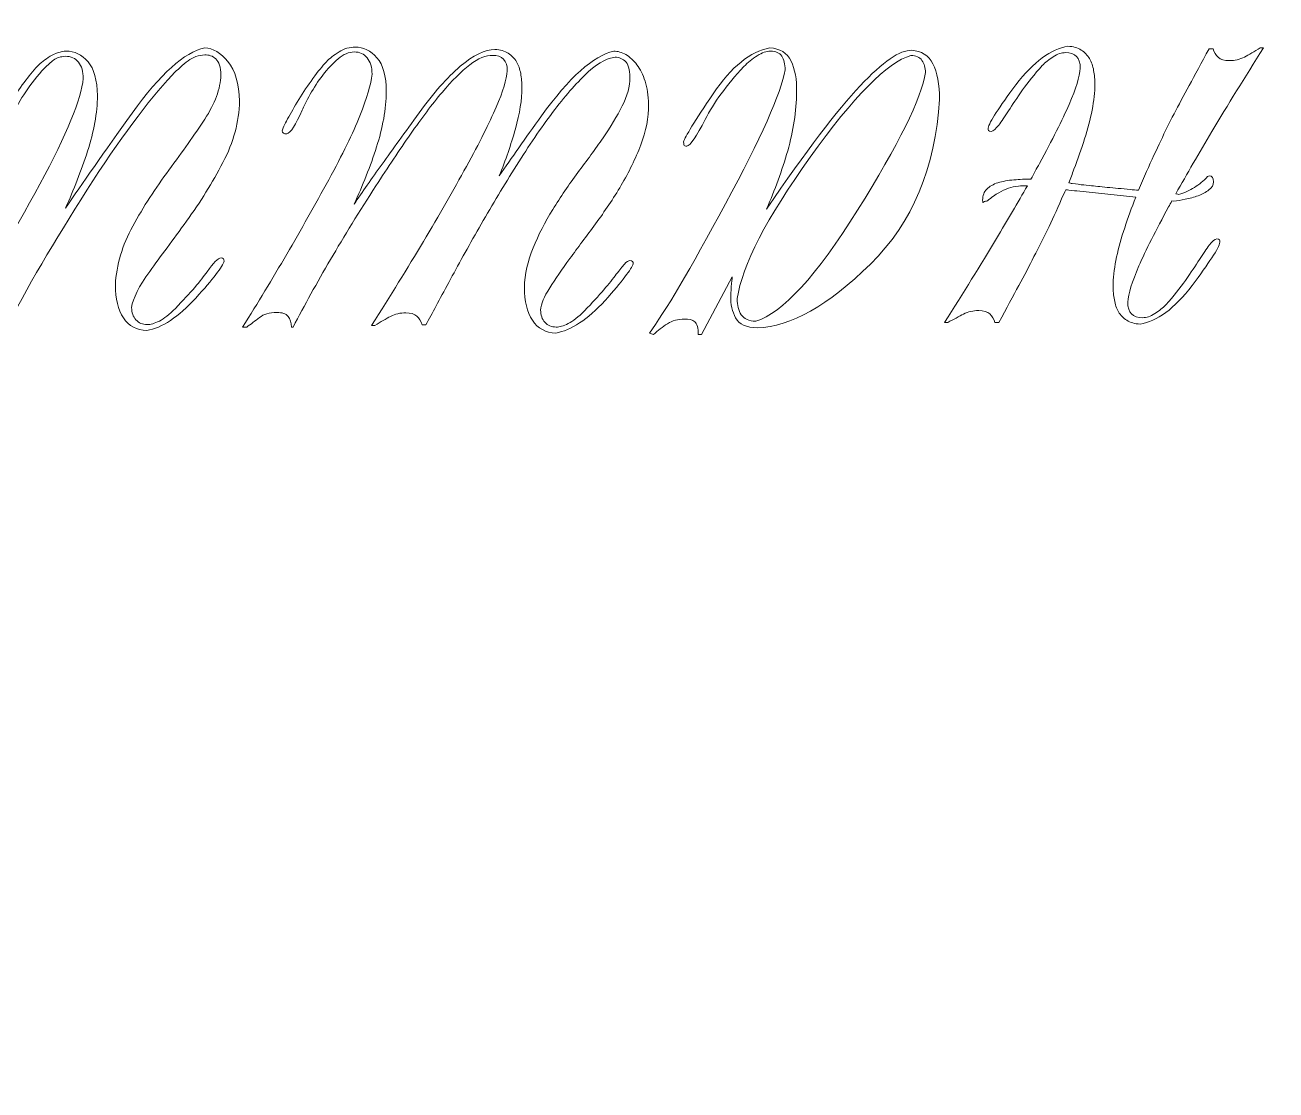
# Model space of a CAD drawing. Header units: centimetres. Extents: x -34.6 to 30.5, y -3.3 to 7.
# Drawn here: x 19.838 to 20.938, y 2.088 to 3.025 of the extents above; entities that cross this region are included whole.
import ezdxf

# ---------------------------------------------------------------- set-up
doc = ezdxf.new("R2010")
doc.units = ezdxf.units.CM
doc.header["$MEASUREMENT"] = 0
doc.layers.add('layer 1', color=7, linetype='Continuous')

msp = doc.modelspace()

# ---------------------------------------------------------------- linework, layer by layer
at = {"layer": 'layer 1', "color": 250, "lineweight": 9}
msp.add_open_spline([(24.0065, 0.65608), (23.96511, 0.41389), (23.08635, 0.22041), (22.00818, 0.22041), (22.00818, 0.22041), (20.93001, 0.22041), (20.05125, 0.41389), (20.00986, 0.65608), (20.00986, 0.65608), (20.00986, 0.65608), (18.40318, 0.65608), (18.40318, 0.65608), (18.40318, 0.65608), (17.54991, 0.65608), (16.85818, 1.39481), (16.85818, 2.30608), (16.85818, 2.30608), (16.85818, 3.21735), (17.54991, 3.95608), (18.40318, 3.95608), (18.40318, 3.95608), (18.40318, 3.95608), (25.61318, 3.95608), (25.61318, 3.95608), (25.61318, 3.95608), (26.46645, 3.95608), (27.15818, 3.21735), (27.15818, 2.30608), (27.15818, 2.30608), (27.15818, 1.39481), (26.46645, 0.65608), (25.61318, 0.65608), (25.61318, 0.65608), (25.61318, 0.65608), (24.0065, 0.65608), (24.0065, 0.65608)], degree=3, knots=[0, 0, 0, 0, 0.1, 0.1, 0.1, 0.1, 0.2, 0.2, 0.2, 0.2, 0.3, 0.3, 0.3, 0.3, 0.4, 0.4, 0.4, 0.4, 0.5, 0.5, 0.5, 0.5, 0.6, 0.6, 0.6, 0.6, 0.7, 0.7, 0.7, 0.7, 0.8, 0.8, 0.8, 0.8, 1, 1, 1, 1], dxfattribs=at)
at = {"layer": 'layer 1', "color": 242, "lineweight": 9}
for points, knots in [([(20.01335, 2.81697), (20.01192, 2.81209), (20.00359, 2.80126), (19.98835, 2.78448), (19.98835, 2.78448), (19.97312, 2.76781), (19.95871, 2.75829), (19.94526, 2.75591), (19.94526, 2.75591), (19.93633, 2.75615), (19.92955, 2.75984), (19.92479, 2.7671), (19.92479, 2.7671), (19.92003, 2.77424), (19.91765, 2.78388), (19.91765, 2.79602), (19.91765, 2.79602), (19.9186, 2.81364), (19.92372, 2.8309), (19.933, 2.8478), (19.933, 2.8478), (19.94229, 2.8647), (19.95288, 2.88113), (19.96479, 2.89708), (19.96479, 2.89708), (19.97669, 2.91315), (19.98716, 2.92803), (19.99621, 2.94172), (19.99621, 2.94172), (20.00526, 2.95553), (20.01002, 2.96838), (20.01049, 2.98053), (20.01049, 2.98053), (20.01026, 2.98743), (20.00871, 2.99219), (20.00597, 2.99481), (20.00597, 2.99481), (20.00323, 2.99731), (19.9999, 2.9985), (19.99621, 2.99826), (19.99621, 2.99826), (19.99085, 2.99802), (19.98597, 2.99624), (19.98157, 2.99302), (19.98157, 2.99302), (19.97717, 2.98981), (19.97252, 2.98564), (19.96764, 2.98053), (19.96764, 2.98053), (19.94634, 2.95791), (19.92134, 2.92422), (19.89265, 2.87935), (19.89265, 2.87935), (19.86396, 2.83447), (19.83968, 2.79305), (19.81992, 2.75519), (19.81992, 2.75519), (19.81992, 2.75519), (19.81861, 2.75519), (19.81861, 2.75519), (19.81861, 2.75519), (19.81861, 2.75912), (19.81754, 2.76234), (19.81563, 2.7646), (19.81563, 2.7646), (19.81361, 2.76698), (19.81028, 2.76805), (19.80564, 2.76805), (19.80564, 2.76805), (19.79921, 2.76781), (19.79409, 2.76627), (19.79028, 2.76341), (19.79028, 2.76341), (19.78659, 2.76043), (19.7829, 2.75769), (19.77921, 2.75519), (19.77921, 2.75519), (19.77921, 2.75519), (19.77564, 2.75519), (19.77564, 2.75519), (19.77564, 2.75519), (19.80218, 2.79757), (19.82742, 2.84066), (19.85123, 2.8847), (19.85123, 2.8847), (19.87503, 2.92863), (19.88777, 2.95958), (19.88944, 2.97755), (19.88944, 2.97755), (19.88944, 2.9835), (19.88801, 2.98838), (19.88515, 2.99183), (19.88515, 2.99183), (19.88241, 2.99528), (19.8786, 2.99707), (19.87372, 2.99707), (19.87372, 2.99707), (19.86956, 2.99683), (19.8661, 2.99576), (19.86337, 2.99374), (19.86337, 2.99374), (19.86075, 2.99171), (19.85813, 2.98945), (19.85551, 2.98695), (19.85551, 2.98695), (19.84254, 2.97255), (19.83325, 2.95874), (19.82778, 2.94577), (19.82778, 2.94577), (19.82242, 2.93267), (19.8179, 2.92577), (19.81445, 2.92482), (19.81445, 2.92482), (19.81325, 2.92482), (19.8123, 2.92505), (19.81159, 2.92553), (19.81159, 2.92553), (19.81087, 2.92601), (19.81052, 2.92672), (19.81052, 2.92755), (19.81052, 2.92755), (19.81123, 2.9322), (19.81599, 2.94148), (19.82468, 2.95529), (19.82468, 2.95529), (19.83337, 2.96922), (19.84158, 2.98017), (19.84932, 2.98838), (19.84932, 2.98838), (19.85206, 2.99136), (19.85575, 2.99421), (19.86027, 2.99707), (19.86027, 2.99707), (19.8648, 2.99981), (19.86956, 3.00135), (19.87444, 3.00159), (19.87444, 3.00159), (19.88182, 3.00159), (19.88825, 2.9985), (19.8936, 2.99219), (19.8936, 2.99219), (19.89896, 2.98588), (19.9017, 2.976), (19.90193, 2.96255), (19.90193, 2.96255), (19.9017, 2.9472), (19.89884, 2.93089), (19.89325, 2.91363), (19.89325, 2.91363), (19.88765, 2.89649), (19.8811, 2.8797), (19.87372, 2.86339), (19.87372, 2.86339), (19.88813, 2.88458), (19.90765, 2.91244), (19.93241, 2.94708), (19.93241, 2.94708), (19.95717, 2.9816), (19.97835, 3.00076), (19.99633, 3.00445), (19.99633, 3.00445), (20.00347, 3.00421), (20.01026, 3.00017), (20.01668, 2.99243), (20.01668, 2.99243), (20.02299, 2.98457), (20.02645, 2.97302), (20.02692, 2.95767), (20.02692, 2.95767), (20.02645, 2.93946), (20.02156, 2.92148), (20.01228, 2.90375), (20.01228, 2.90375), (20.00299, 2.88589), (19.9924, 2.86875), (19.98026, 2.85221), (19.98026, 2.85221), (19.96824, 2.83578), (19.9574, 2.8209), (19.94788, 2.80793), (19.94788, 2.80793), (19.93848, 2.79483), (19.93312, 2.78424), (19.93193, 2.77614), (19.93193, 2.77614), (19.93193, 2.77174), (19.93324, 2.76817), (19.93574, 2.76531), (19.93574, 2.76531), (19.93836, 2.76257), (19.94157, 2.76115), (19.9455, 2.76115), (19.9455, 2.76115), (19.94848, 2.76115), (19.95217, 2.76222), (19.95633, 2.76424), (19.95633, 2.76424), (19.9605, 2.76638), (19.96526, 2.77007), (19.9705, 2.77543), (19.9705, 2.77543), (19.98383, 2.78924), (19.99299, 2.79995), (19.99835, 2.80769), (19.99835, 2.80769), (20.00371, 2.81554), (20.00776, 2.81959), (20.01061, 2.81983), (20.01061, 2.81983), (20.01145, 2.81983), (20.01216, 2.81959), (20.01263, 2.81911), (20.01263, 2.81911), (20.01311, 2.81864), (20.01335, 2.81792), (20.01335, 2.81697)], [0, 0, 0, 0, 0.0181818, 0.0181818, 0.0181818, 0.0181818, 0.0363636, 0.0363636, 0.0363636, 0.0363636, 0.0545455, 0.0545455, 0.0545455, 0.0545455, 0.0727273, 0.0727273, 0.0727273, 0.0727273, 0.0909091, 0.0909091, 0.0909091, 0.0909091, 0.1090909, 0.1090909, 0.1090909, 0.1090909, 0.1272727, 0.1272727, 0.1272727, 0.1272727, 0.1454545, 0.1454545, 0.1454545, 0.1454545, 0.1636364, 0.1636364, 0.1636364, 0.1636364, 0.1818182, 0.1818182, 0.1818182, 0.1818182, 0.2, 0.2, 0.2, 0.2, 0.2181818, 0.2181818, 0.2181818, 0.2181818, 0.2363636, 0.2363636, 0.2363636, 0.2363636, 0.2545455, 0.2545455, 0.2545455, 0.2545455, 0.2727273, 0.2727273, 0.2727273, 0.2727273, 0.2909091, 0.2909091, 0.2909091, 0.2909091, 0.3090909, 0.3090909, 0.3090909, 0.3090909, 0.3272727, 0.3272727, 0.3272727, 0.3272727, 0.3454545, 0.3454545, 0.3454545, 0.3454545, 0.3636364, 0.3636364, 0.3636364, 0.3636364, 0.3818182, 0.3818182, 0.3818182, 0.3818182, 0.4, 0.4, 0.4, 0.4, 0.4181818, 0.4181818, 0.4181818, 0.4181818, 0.4363636, 0.4363636, 0.4363636, 0.4363636, 0.4545455, 0.4545455, 0.4545455, 0.4545455, 0.4727273, 0.4727273, 0.4727273, 0.4727273, 0.4909091, 0.4909091, 0.4909091, 0.4909091, 0.5090909, 0.5090909, 0.5090909, 0.5090909, 0.5272727, 0.5272727, 0.5272727, 0.5272727, 0.5454545, 0.5454545, 0.5454545, 0.5454545, 0.5636364, 0.5636364, 0.5636364, 0.5636364, 0.5818182, 0.5818182, 0.5818182, 0.5818182, 0.6, 0.6, 0.6, 0.6, 0.6181818, 0.6181818, 0.6181818, 0.6181818, 0.6363636, 0.6363636, 0.6363636, 0.6363636, 0.6545455, 0.6545455, 0.6545455, 0.6545455, 0.6727273, 0.6727273, 0.6727273, 0.6727273, 0.6909091, 0.6909091, 0.6909091, 0.6909091, 0.7090909, 0.7090909, 0.7090909, 0.7090909, 0.7272727, 0.7272727, 0.7272727, 0.7272727, 0.7454545, 0.7454545, 0.7454545, 0.7454545, 0.7636364, 0.7636364, 0.7636364, 0.7636364, 0.7818182, 0.7818182, 0.7818182, 0.7818182, 0.8, 0.8, 0.8, 0.8, 0.8181818, 0.8181818, 0.8181818, 0.8181818, 0.8363636, 0.8363636, 0.8363636, 0.8363636, 0.8545455, 0.8545455, 0.8545455, 0.8545455, 0.8727273, 0.8727273, 0.8727273, 0.8727273, 0.8909091, 0.8909091, 0.8909091, 0.8909091, 0.9090909, 0.9090909, 0.9090909, 0.9090909, 0.9272727, 0.9272727, 0.9272727, 0.9272727, 0.9454545, 0.9454545, 0.9454545, 0.9454545, 0.9636364, 0.9636364, 0.9636364, 0.9636364, 1, 1, 1, 1]), ([(20.12762, 2.86709), (20.13476, 2.8778), (20.14298, 2.88946), (20.15214, 2.9022), (20.15214, 2.9022), (20.16131, 2.91494), (20.17226, 2.93005), (20.18476, 2.94743), (20.18476, 2.94743), (20.19737, 2.96481), (20.2094, 2.97838), (20.22083, 2.98826), (20.22083, 2.98826), (20.23237, 2.99814), (20.24261, 3.00302), (20.25142, 3.00302), (20.25142, 3.00302), (20.25606, 3.00278), (20.25999, 3.00171), (20.26308, 2.99969), (20.26308, 2.99969), (20.26618, 2.99778), (20.26868, 2.99528), (20.27034, 2.99231), (20.27034, 2.99231), (20.27213, 2.98921), (20.27332, 2.98576), (20.27403, 2.98183), (20.27403, 2.98183), (20.27475, 2.97791), (20.27511, 2.97386), (20.27511, 2.96969), (20.27511, 2.96969), (20.27511, 2.95898), (20.2732, 2.94684), (20.26939, 2.93315), (20.26939, 2.93315), (20.26546, 2.91946), (20.26082, 2.90577), (20.25522, 2.89185), (20.25522, 2.89185), (20.26058, 2.8997), (20.2663, 2.90803), (20.27237, 2.91672), (20.27237, 2.91672), (20.27832, 2.92529), (20.28499, 2.9347), (20.29225, 2.94458), (20.29225, 2.94458), (20.31677, 2.97862), (20.33807, 2.99767), (20.35593, 3.00159), (20.35593, 3.00159), (20.35938, 3.00159), (20.36295, 3.00052), (20.36652, 2.9985), (20.36652, 2.9985), (20.37009, 2.99636), (20.37331, 2.99338), (20.37628, 2.98957), (20.37628, 2.98957), (20.37914, 2.98576), (20.38152, 2.98088), (20.38342, 2.97517), (20.38342, 2.97517), (20.38521, 2.96934), (20.38628, 2.96255), (20.38652, 2.95493), (20.38652, 2.95493), (20.38652, 2.94315), (20.38426, 2.93113), (20.37962, 2.9191), (20.37962, 2.9191), (20.37497, 2.90708), (20.36914, 2.89518), (20.36236, 2.88363), (20.36236, 2.88363), (20.35545, 2.87196), (20.34795, 2.86078), (20.33986, 2.84983), (20.33986, 2.84983), (20.33176, 2.83887), (20.32426, 2.82876), (20.31724, 2.81923), (20.31724, 2.81923), (20.31034, 2.80971), (20.30439, 2.80114), (20.29951, 2.7934), (20.29951, 2.7934), (20.29463, 2.78578), (20.29201, 2.77924), (20.29153, 2.774), (20.29153, 2.774), (20.29153, 2.7696), (20.29284, 2.76591), (20.29534, 2.76317), (20.29534, 2.76317), (20.29796, 2.76043), (20.30117, 2.759), (20.3051, 2.759), (20.3051, 2.759), (20.30808, 2.759), (20.31165, 2.76007), (20.31582, 2.7621), (20.31582, 2.7621), (20.31998, 2.76424), (20.32474, 2.76793), (20.3301, 2.77329), (20.3301, 2.77329), (20.33688, 2.78019), (20.34248, 2.78638), (20.347, 2.79174), (20.347, 2.79174), (20.35152, 2.79709), (20.35522, 2.80162), (20.35807, 2.80543), (20.35807, 2.80543), (20.36105, 2.80924), (20.36343, 2.81221), (20.36521, 2.81435), (20.36521, 2.81435), (20.36712, 2.81638), (20.36866, 2.81745), (20.37009, 2.81745), (20.37009, 2.81745), (20.372, 2.81745), (20.37295, 2.8165), (20.37295, 2.81471), (20.37295, 2.81471), (20.37152, 2.81007), (20.36331, 2.79924), (20.34819, 2.78233), (20.34819, 2.78233), (20.33283, 2.76555), (20.31831, 2.75603), (20.30486, 2.75377), (20.30486, 2.75377), (20.29593, 2.754), (20.28915, 2.75769), (20.28439, 2.76496), (20.28439, 2.76496), (20.27963, 2.7721), (20.27725, 2.78174), (20.27725, 2.79388), (20.27725, 2.79388), (20.27772, 2.80554), (20.28022, 2.81709), (20.28499, 2.82852), (20.28499, 2.82852), (20.28962, 2.84007), (20.29534, 2.85137), (20.30224, 2.86244), (20.30224, 2.86244), (20.30903, 2.8734), (20.31641, 2.88423), (20.32439, 2.89482), (20.32439, 2.89482), (20.33224, 2.90542), (20.33962, 2.91553), (20.34641, 2.92529), (20.34641, 2.92529), (20.35307, 2.93506), (20.35879, 2.94446), (20.36331, 2.95338), (20.36331, 2.95338), (20.36783, 2.96231), (20.37009, 2.97065), (20.37009, 2.97838), (20.37009, 2.97838), (20.37009, 2.98552), (20.36855, 2.99041), (20.36557, 2.99302), (20.36557, 2.99302), (20.36259, 2.99552), (20.35926, 2.99659), (20.35581, 2.99612), (20.35581, 2.99612), (20.34843, 2.99493), (20.33986, 2.98969), (20.33022, 2.98029), (20.33022, 2.98029), (20.32058, 2.97088), (20.31057, 2.9591), (20.3001, 2.94505), (20.3001, 2.94505), (20.28975, 2.93101), (20.27915, 2.9153), (20.26832, 2.89792), (20.26832, 2.89792), (20.25749, 2.88066), (20.24725, 2.86339), (20.23749, 2.84637), (20.23749, 2.84637), (20.22773, 2.82923), (20.2188, 2.81328), (20.21083, 2.79828), (20.21083, 2.79828), (20.20273, 2.78328), (20.19607, 2.77091), (20.19071, 2.76102), (20.19071, 2.76102), (20.19071, 2.76102), (20.18726, 2.76102), (20.18726, 2.76102), (20.18726, 2.76102), (20.1863, 2.76412), (20.18476, 2.76662), (20.18273, 2.76864), (20.18273, 2.76864), (20.18059, 2.77055), (20.17738, 2.7715), (20.17297, 2.7715), (20.17297, 2.7715), (20.16809, 2.7715), (20.16369, 2.77055), (20.15964, 2.76841), (20.15964, 2.76841), (20.15571, 2.76627), (20.15107, 2.76365), (20.14572, 2.76043), (20.14572, 2.76043), (20.14572, 2.76043), (20.14298, 2.76043), (20.14298, 2.76043), (20.14298, 2.76043), (20.1594, 2.78638), (20.17464, 2.81102), (20.18845, 2.83411), (20.18845, 2.83411), (20.20226, 2.85732), (20.21487, 2.87935), (20.2263, 2.90018), (20.2263, 2.90018), (20.23773, 2.92113), (20.24642, 2.93851), (20.25249, 2.95231), (20.25249, 2.95231), (20.25844, 2.96624), (20.26177, 2.97683), (20.26225, 2.98421), (20.26225, 2.98421), (20.26225, 2.99338), (20.25784, 2.9979), (20.24927, 2.9979), (20.24927, 2.9979), (20.24344, 2.99814), (20.23677, 2.99528), (20.22928, 2.98945), (20.22928, 2.98945), (20.22166, 2.98374), (20.21356, 2.97564), (20.20488, 2.96529), (20.20488, 2.96529), (20.19607, 2.95493), (20.1869, 2.94267), (20.17714, 2.92863), (20.17714, 2.92863), (20.16738, 2.91458), (20.15726, 2.89946), (20.14679, 2.88316), (20.14679, 2.88316), (20.13214, 2.86054), (20.11881, 2.83899), (20.10679, 2.8184), (20.10679, 2.8184), (20.09489, 2.79793), (20.08393, 2.77805), (20.07394, 2.759), (20.07394, 2.759), (20.07394, 2.759), (20.07251, 2.759), (20.07251, 2.759), (20.07251, 2.759), (20.07251, 2.76293), (20.07155, 2.76614), (20.06953, 2.76841), (20.06953, 2.76841), (20.06751, 2.77079), (20.0643, 2.77186), (20.05953, 2.77186), (20.05953, 2.77186), (20.0531, 2.77186), (20.04799, 2.77043), (20.0443, 2.76733), (20.0443, 2.76733), (20.04049, 2.76436), (20.0368, 2.7615), (20.03311, 2.759), (20.03311, 2.759), (20.03311, 2.759), (20.02954, 2.759), (20.02954, 2.759), (20.02954, 2.759), (20.04287, 2.78019), (20.05573, 2.8015), (20.06834, 2.82304), (20.06834, 2.82304), (20.08084, 2.84459), (20.09322, 2.86637), (20.10524, 2.88851), (20.10524, 2.88851), (20.11738, 2.91065), (20.12655, 2.92934), (20.13262, 2.94481), (20.13262, 2.94481), (20.13881, 2.96029), (20.14238, 2.97243), (20.14333, 2.98136), (20.14333, 2.98136), (20.14333, 2.98743), (20.14191, 2.99219), (20.13905, 2.99564), (20.13905, 2.99564), (20.13631, 2.99909), (20.1325, 3.00088), (20.12762, 3.00088), (20.12762, 3.00088), (20.12298, 3.00088), (20.11822, 2.99886), (20.11346, 2.99481), (20.11346, 2.99481), (20.10869, 2.99076), (20.10417, 2.98588), (20.10001, 2.98053), (20.10001, 2.98053), (20.09584, 2.97505), (20.09215, 2.96934), (20.08894, 2.96362), (20.08894, 2.96362), (20.0856, 2.95779), (20.08334, 2.95315), (20.08191, 2.94958), (20.08191, 2.94958), (20.07632, 2.93684), (20.07179, 2.92981), (20.06834, 2.92875), (20.06834, 2.92875), (20.06572, 2.92875), (20.06441, 2.92958), (20.06441, 2.93148), (20.06441, 2.93148), (20.06465, 2.93339), (20.0662, 2.93684), (20.06906, 2.94196), (20.06906, 2.94196), (20.07179, 2.94708), (20.07513, 2.95279), (20.07894, 2.95898), (20.07894, 2.95898), (20.08275, 2.96529), (20.08691, 2.97148), (20.09132, 2.97755), (20.09132, 2.97755), (20.09572, 2.98362), (20.09965, 2.9885), (20.10322, 2.99219), (20.10322, 2.99219), (20.10596, 2.99517), (20.10965, 2.99814), (20.11429, 3.00088), (20.11429, 3.00088), (20.11893, 3.00374), (20.12369, 3.00516), (20.12834, 3.00516), (20.12834, 3.00516), (20.13571, 3.00516), (20.14214, 3.00207), (20.14762, 2.99576), (20.14762, 2.99576), (20.1531, 2.98945), (20.15583, 2.97957), (20.15583, 2.96612), (20.15583, 2.96612), (20.15583, 2.95838), (20.15512, 2.95053), (20.15357, 2.94219), (20.15357, 2.94219), (20.15202, 2.93398), (20.15, 2.92565), (20.14726, 2.91732), (20.14726, 2.91732), (20.14464, 2.90887), (20.14155, 2.90053), (20.13822, 2.89196), (20.13822, 2.89196), (20.13488, 2.88351), (20.13131, 2.87518), (20.12762, 2.86709)], [0, 0, 0, 0, 0.0102041, 0.0102041, 0.0102041, 0.0102041, 0.0204082, 0.0204082, 0.0204082, 0.0204082, 0.0306122, 0.0306122, 0.0306122, 0.0306122, 0.0408163, 0.0408163, 0.0408163, 0.0408163, 0.0510204, 0.0510204, 0.0510204, 0.0510204, 0.0612245, 0.0612245, 0.0612245, 0.0612245, 0.0714286, 0.0714286, 0.0714286, 0.0714286, 0.0816327, 0.0816327, 0.0816327, 0.0816327, 0.0918367, 0.0918367, 0.0918367, 0.0918367, 0.1020408, 0.1020408, 0.1020408, 0.1020408, 0.1122449, 0.1122449, 0.1122449, 0.1122449, 0.122449, 0.122449, 0.122449, 0.122449, 0.1326531, 0.1326531, 0.1326531, 0.1326531, 0.1428571, 0.1428571, 0.1428571, 0.1428571, 0.1530612, 0.1530612, 0.1530612, 0.1530612, 0.1632653, 0.1632653, 0.1632653, 0.1632653, 0.1734694, 0.1734694, 0.1734694, 0.1734694, 0.1836735, 0.1836735, 0.1836735, 0.1836735, 0.1938776, 0.1938776, 0.1938776, 0.1938776, 0.2040816, 0.2040816, 0.2040816, 0.2040816, 0.2142857, 0.2142857, 0.2142857, 0.2142857, 0.2244898, 0.2244898, 0.2244898, 0.2244898, 0.2346939, 0.2346939, 0.2346939, 0.2346939, 0.244898, 0.244898, 0.244898, 0.244898, 0.255102, 0.255102, 0.255102, 0.255102, 0.2653061, 0.2653061, 0.2653061, 0.2653061, 0.2755102, 0.2755102, 0.2755102, 0.2755102, 0.2857143, 0.2857143, 0.2857143, 0.2857143, 0.2959184, 0.2959184, 0.2959184, 0.2959184, 0.3061224, 0.3061224, 0.3061224, 0.3061224, 0.3163265, 0.3163265, 0.3163265, 0.3163265, 0.3265306, 0.3265306, 0.3265306, 0.3265306, 0.3367347, 0.3367347, 0.3367347, 0.3367347, 0.3469388, 0.3469388, 0.3469388, 0.3469388, 0.3571429, 0.3571429, 0.3571429, 0.3571429, 0.3673469, 0.3673469, 0.3673469, 0.3673469, 0.377551, 0.377551, 0.377551, 0.377551, 0.3877551, 0.3877551, 0.3877551, 0.3877551, 0.3979592, 0.3979592, 0.3979592, 0.3979592, 0.4081633, 0.4081633, 0.4081633, 0.4081633, 0.4183673, 0.4183673, 0.4183673, 0.4183673, 0.4285714, 0.4285714, 0.4285714, 0.4285714, 0.4387755, 0.4387755, 0.4387755, 0.4387755, 0.4489796, 0.4489796, 0.4489796, 0.4489796, 0.4591837, 0.4591837, 0.4591837, 0.4591837, 0.4693878, 0.4693878, 0.4693878, 0.4693878, 0.4795918, 0.4795918, 0.4795918, 0.4795918, 0.4897959, 0.4897959, 0.4897959, 0.4897959, 0.5, 0.5, 0.5, 0.5, 0.5102041, 0.5102041, 0.5102041, 0.5102041, 0.5204082, 0.5204082, 0.5204082, 0.5204082, 0.5306122, 0.5306122, 0.5306122, 0.5306122, 0.5408163, 0.5408163, 0.5408163, 0.5408163, 0.5510204, 0.5510204, 0.5510204, 0.5510204, 0.5612245, 0.5612245, 0.5612245, 0.5612245, 0.5714286, 0.5714286, 0.5714286, 0.5714286, 0.5816327, 0.5816327, 0.5816327, 0.5816327, 0.5918367, 0.5918367, 0.5918367, 0.5918367, 0.6020408, 0.6020408, 0.6020408, 0.6020408, 0.6122449, 0.6122449, 0.6122449, 0.6122449, 0.622449, 0.622449, 0.622449, 0.622449, 0.6326531, 0.6326531, 0.6326531, 0.6326531, 0.6428571, 0.6428571, 0.6428571, 0.6428571, 0.6530612, 0.6530612, 0.6530612, 0.6530612, 0.6632653, 0.6632653, 0.6632653, 0.6632653, 0.6734694, 0.6734694, 0.6734694, 0.6734694, 0.6836735, 0.6836735, 0.6836735, 0.6836735, 0.6938776, 0.6938776, 0.6938776, 0.6938776, 0.7040816, 0.7040816, 0.7040816, 0.7040816, 0.7142857, 0.7142857, 0.7142857, 0.7142857, 0.7244898, 0.7244898, 0.7244898, 0.7244898, 0.7346939, 0.7346939, 0.7346939, 0.7346939, 0.744898, 0.744898, 0.744898, 0.744898, 0.755102, 0.755102, 0.755102, 0.755102, 0.7653061, 0.7653061, 0.7653061, 0.7653061, 0.7755102, 0.7755102, 0.7755102, 0.7755102, 0.7857143, 0.7857143, 0.7857143, 0.7857143, 0.7959184, 0.7959184, 0.7959184, 0.7959184, 0.8061224, 0.8061224, 0.8061224, 0.8061224, 0.8163265, 0.8163265, 0.8163265, 0.8163265, 0.8265306, 0.8265306, 0.8265306, 0.8265306, 0.8367347, 0.8367347, 0.8367347, 0.8367347, 0.8469388, 0.8469388, 0.8469388, 0.8469388, 0.8571429, 0.8571429, 0.8571429, 0.8571429, 0.8673469, 0.8673469, 0.8673469, 0.8673469, 0.877551, 0.877551, 0.877551, 0.877551, 0.8877551, 0.8877551, 0.8877551, 0.8877551, 0.8979592, 0.8979592, 0.8979592, 0.8979592, 0.9081633, 0.9081633, 0.9081633, 0.9081633, 0.9183673, 0.9183673, 0.9183673, 0.9183673, 0.9285714, 0.9285714, 0.9285714, 0.9285714, 0.9387755, 0.9387755, 0.9387755, 0.9387755, 0.9489796, 0.9489796, 0.9489796, 0.9489796, 0.9591837, 0.9591837, 0.9591837, 0.9591837, 0.9693878, 0.9693878, 0.9693878, 0.9693878, 0.9795918, 0.9795918, 0.9795918, 0.9795918, 1, 1, 1, 1]), ([(20.6422, 2.95898), (20.63863, 2.89899), (20.61852, 2.85078), (20.5815, 2.81435), (20.5815, 2.81435), (20.54448, 2.77793), (20.51139, 2.75924), (20.4821, 2.75829), (20.4821, 2.75829), (20.47234, 2.75853), (20.46592, 2.7615), (20.46294, 2.7671), (20.46294, 2.7671), (20.45996, 2.77257), (20.45854, 2.779), (20.45877, 2.78626), (20.45877, 2.78626), (20.45877, 2.78971), (20.45901, 2.7934), (20.45949, 2.79721), (20.45949, 2.79721), (20.45996, 2.80102), (20.46008, 2.80305), (20.46008, 2.80328), (20.46008, 2.80328), (20.46008, 2.80328), (20.43294, 2.75234), (20.43294, 2.75234), (20.43294, 2.75234), (20.43294, 2.75234), (20.4302, 2.75234), (20.4302, 2.75234), (20.4302, 2.75234), (20.4302, 2.75817), (20.42913, 2.76198), (20.42699, 2.76365), (20.42699, 2.76365), (20.42497, 2.76543), (20.42187, 2.76614), (20.41794, 2.76591), (20.41794, 2.76591), (20.41235, 2.76591), (20.40747, 2.7646), (20.40306, 2.76198), (20.40306, 2.76198), (20.39878, 2.75924), (20.39473, 2.75603), (20.39068, 2.75234), (20.39068, 2.75234), (20.39068, 2.75234), (20.38723, 2.75377), (20.38723, 2.75377), (20.38723, 2.75377), (20.40045, 2.7715), (20.42271, 2.80924), (20.45401, 2.8672), (20.45401, 2.8672), (20.48532, 2.92505), (20.50282, 2.96445), (20.50651, 2.98517), (20.50651, 2.98517), (20.50651, 2.99029), (20.50555, 2.99433), (20.50353, 2.99719), (20.50353, 2.99719), (20.50162, 3.00017), (20.49829, 3.00159), (20.49365, 3.00159), (20.49365, 3.00159), (20.49008, 3.00159), (20.48627, 3.00028), (20.48198, 2.99755), (20.48198, 2.99755), (20.47758, 2.99493), (20.47377, 2.99171), (20.4702, 2.98802), (20.4702, 2.98802), (20.45508, 2.97172), (20.44377, 2.95624), (20.43628, 2.94148), (20.43628, 2.94148), (20.42866, 2.92672), (20.4233, 2.91887), (20.42009, 2.91791), (20.42009, 2.91791), (20.41866, 2.91791), (20.41783, 2.91827), (20.41759, 2.9191), (20.41759, 2.9191), (20.41735, 2.91994), (20.41723, 2.92077), (20.41723, 2.92172), (20.41723, 2.92172), (20.41842, 2.92613), (20.42711, 2.94029), (20.44318, 2.9641), (20.44318, 2.9641), (20.45937, 2.9879), (20.47591, 3.00135), (20.49294, 3.00445), (20.49294, 3.00445), (20.50198, 3.00398), (20.50829, 3.00017), (20.51174, 2.99291), (20.51174, 2.99291), (20.5152, 2.98576), (20.51686, 2.9766), (20.51662, 2.96565), (20.51662, 2.96565), (20.51639, 2.94874), (20.51377, 2.93148), (20.50877, 2.91399), (20.50877, 2.91399), (20.50377, 2.89661), (20.49758, 2.87947), (20.49008, 2.86268), (20.49008, 2.86268), (20.52496, 2.91363), (20.55245, 2.94981), (20.57245, 2.97112), (20.57245, 2.97112), (20.59245, 2.99231), (20.60756, 3.00278), (20.6178, 3.00231), (20.6178, 3.00231), (20.62637, 3.00183), (20.63256, 2.9979), (20.63637, 2.99041), (20.63637, 2.99041), (20.6403, 2.98303), (20.6422, 2.97255), (20.6422, 2.95898)], [0, 0, 0, 0, 0.0294118, 0.0294118, 0.0294118, 0.0294118, 0.0588235, 0.0588235, 0.0588235, 0.0588235, 0.0882353, 0.0882353, 0.0882353, 0.0882353, 0.1176471, 0.1176471, 0.1176471, 0.1176471, 0.1470588, 0.1470588, 0.1470588, 0.1470588, 0.1764706, 0.1764706, 0.1764706, 0.1764706, 0.2058824, 0.2058824, 0.2058824, 0.2058824, 0.2352941, 0.2352941, 0.2352941, 0.2352941, 0.2647059, 0.2647059, 0.2647059, 0.2647059, 0.2941176, 0.2941176, 0.2941176, 0.2941176, 0.3235294, 0.3235294, 0.3235294, 0.3235294, 0.3529412, 0.3529412, 0.3529412, 0.3529412, 0.3823529, 0.3823529, 0.3823529, 0.3823529, 0.4117647, 0.4117647, 0.4117647, 0.4117647, 0.4411765, 0.4411765, 0.4411765, 0.4411765, 0.4705882, 0.4705882, 0.4705882, 0.4705882, 0.5, 0.5, 0.5, 0.5, 0.5294118, 0.5294118, 0.5294118, 0.5294118, 0.5588235, 0.5588235, 0.5588235, 0.5588235, 0.5882353, 0.5882353, 0.5882353, 0.5882353, 0.6176471, 0.6176471, 0.6176471, 0.6176471, 0.6470588, 0.6470588, 0.6470588, 0.6470588, 0.6764706, 0.6764706, 0.6764706, 0.6764706, 0.7058824, 0.7058824, 0.7058824, 0.7058824, 0.7352941, 0.7352941, 0.7352941, 0.7352941, 0.7647059, 0.7647059, 0.7647059, 0.7647059, 0.7941176, 0.7941176, 0.7941176, 0.7941176, 0.8235294, 0.8235294, 0.8235294, 0.8235294, 0.8529412, 0.8529412, 0.8529412, 0.8529412, 0.8823529, 0.8823529, 0.8823529, 0.8823529, 0.9117647, 0.9117647, 0.9117647, 0.9117647, 0.9411765, 0.9411765, 0.9411765, 0.9411765, 1, 1, 1, 1]), ([(20.74957, 2.87173), (20.74517, 2.86149), (20.741, 2.85233), (20.73719, 2.84459), (20.73719, 2.84459), (20.73338, 2.83673), (20.72946, 2.82888), (20.72529, 2.8209), (20.72529, 2.8209), (20.72124, 2.81293), (20.71684, 2.80447), (20.71196, 2.79543), (20.71196, 2.79543), (20.70708, 2.7865), (20.70124, 2.77567), (20.69446, 2.76305), (20.69446, 2.76305), (20.69446, 2.76305), (20.69101, 2.76305), (20.69101, 2.76305), (20.69101, 2.76305), (20.69006, 2.76603), (20.68851, 2.76853), (20.68649, 2.77055), (20.68649, 2.77055), (20.68434, 2.77257), (20.68113, 2.77353), (20.67672, 2.77353), (20.67672, 2.77353), (20.67184, 2.77353), (20.66744, 2.77245), (20.66339, 2.77043), (20.66339, 2.77043), (20.65946, 2.76829), (20.65482, 2.76579), (20.64946, 2.76305), (20.64946, 2.76305), (20.64946, 2.76305), (20.64673, 2.76305), (20.64673, 2.76305), (20.64673, 2.76305), (20.66315, 2.789), (20.67839, 2.81364), (20.69243, 2.83685), (20.69243, 2.83685), (20.70196, 2.85292), (20.71101, 2.86839), (20.71958, 2.88327), (20.71958, 2.88327), (20.7166, 2.88327), (20.71386, 2.88316), (20.7116, 2.88292), (20.7116, 2.88292), (20.70851, 2.88268), (20.70565, 2.88208), (20.70291, 2.88113), (20.70291, 2.88113), (20.70005, 2.88018), (20.6972, 2.87887), (20.69434, 2.87708), (20.69434, 2.87708), (20.69136, 2.87542), (20.68815, 2.87304), (20.68434, 2.86994), (20.68434, 2.86994), (20.68386, 2.8697), (20.68327, 2.86959), (20.68268, 2.86959), (20.68268, 2.86959), (20.6822, 2.86959), (20.6816, 2.86935), (20.68101, 2.86875), (20.68101, 2.86875), (20.68053, 2.86816), (20.68018, 2.86875), (20.68018, 2.87066), (20.68018, 2.87066), (20.68018, 2.87459), (20.68137, 2.8778), (20.68386, 2.8803), (20.68386, 2.8803), (20.68625, 2.88268), (20.68958, 2.88458), (20.69363, 2.88589), (20.69363, 2.88589), (20.69767, 2.88708), (20.70244, 2.88804), (20.70767, 2.88839), (20.70767, 2.88839), (20.71267, 2.88887), (20.71767, 2.88911), (20.72267, 2.88911), (20.72267, 2.88911), (20.72529, 2.89375), (20.72767, 2.89827), (20.73005, 2.90279), (20.73005, 2.90279), (20.74148, 2.92363), (20.75017, 2.94101), (20.75624, 2.95481), (20.75624, 2.95481), (20.76231, 2.96862), (20.76552, 2.97933), (20.766, 2.98671), (20.766, 2.98671), (20.766, 2.99576), (20.76171, 3.00028), (20.75302, 3.00028), (20.75302, 3.00028), (20.74957, 3.00028), (20.746, 2.99909), (20.74231, 2.99659), (20.74231, 2.99659), (20.7385, 2.99421), (20.73529, 2.9916), (20.73255, 2.98886), (20.73255, 2.98886), (20.72576, 2.98136), (20.72005, 2.97422), (20.71529, 2.96743), (20.71529, 2.96743), (20.71053, 2.96053), (20.70636, 2.95446), (20.70303, 2.94922), (20.70303, 2.94922), (20.6997, 2.94398), (20.69672, 2.93982), (20.69434, 2.93648), (20.69434, 2.93648), (20.69184, 2.93327), (20.68958, 2.93148), (20.68756, 2.93101), (20.68756, 2.93101), (20.68636, 2.93101), (20.68565, 2.93125), (20.68541, 2.93172), (20.68541, 2.93172), (20.68517, 2.93208), (20.68506, 2.93279), (20.68506, 2.93375), (20.68506, 2.93375), (20.68553, 2.93672), (20.68791, 2.94136), (20.69208, 2.94767), (20.69208, 2.94767), (20.69624, 2.95398), (20.70208, 2.96208), (20.70946, 2.97207), (20.70946, 2.97207), (20.72505, 2.99231), (20.74029, 3.0035), (20.75517, 3.00588), (20.75517, 3.00588), (20.75981, 3.00564), (20.76374, 3.00457), (20.76683, 3.00255), (20.76683, 3.00255), (20.76993, 3.00052), (20.77243, 2.99802), (20.77421, 2.99505), (20.77421, 2.99505), (20.77588, 2.99195), (20.77719, 2.9885), (20.77778, 2.98457), (20.77778, 2.98457), (20.7785, 2.98064), (20.77885, 2.97648), (20.77885, 2.97231), (20.77885, 2.97231), (20.77885, 2.96565), (20.77802, 2.95815), (20.77648, 2.94981), (20.77648, 2.94981), (20.77481, 2.9416), (20.77254, 2.93315), (20.76981, 2.92446), (20.76981, 2.92446), (20.76707, 2.91565), (20.76386, 2.90684), (20.7604, 2.89768), (20.7604, 2.89768), (20.75898, 2.89375), (20.75755, 2.88982), (20.75588, 2.88589), (20.75588, 2.88589), (20.75683, 2.88565), (20.75779, 2.88542), (20.75898, 2.88518), (20.75898, 2.88518), (20.76314, 2.8847), (20.76576, 2.88434), (20.76671, 2.88411), (20.76671, 2.88411), (20.76731, 2.88411), (20.76981, 2.88387), (20.77421, 2.88339), (20.77421, 2.88339), (20.7785, 2.88292), (20.78374, 2.88244), (20.78981, 2.88184), (20.78981, 2.88184), (20.79599, 2.88125), (20.80266, 2.88066), (20.80992, 2.87994), (20.80992, 2.87994), (20.81242, 2.8797), (20.81492, 2.87947), (20.81718, 2.87923), (20.81718, 2.87923), (20.81956, 2.88482), (20.82182, 2.8903), (20.82421, 2.89565), (20.82421, 2.89565), (20.82885, 2.90589), (20.83302, 2.91494), (20.83682, 2.92279), (20.83682, 2.92279), (20.84051, 2.93077), (20.84432, 2.93862), (20.84849, 2.94636), (20.84849, 2.94636), (20.85254, 2.95422), (20.85694, 2.96255), (20.86182, 2.97148), (20.86182, 2.97148), (20.8667, 2.98041), (20.87253, 2.99124), (20.87932, 3.00374), (20.87932, 3.00374), (20.87932, 3.00374), (20.88277, 3.00374), (20.88277, 3.00374), (20.88277, 3.00374), (20.88372, 3.00076), (20.88527, 2.99826), (20.88729, 2.99624), (20.88729, 2.99624), (20.88944, 2.99421), (20.89265, 2.99326), (20.89705, 2.99326), (20.89705, 2.99326), (20.90193, 2.99326), (20.90634, 2.99433), (20.91039, 2.99636), (20.91039, 2.99636), (20.91431, 2.9985), (20.91896, 3.00124), (20.92431, 3.00445), (20.92431, 3.00445), (20.92431, 3.00445), (20.92705, 3.00445), (20.92705, 3.00445), (20.92705, 3.00445), (20.91063, 2.9785), (20.89551, 2.95398), (20.8817, 2.93101), (20.8817, 2.93101), (20.87039, 2.91196), (20.8598, 2.89363), (20.85004, 2.87625), (20.85004, 2.87625), (20.85147, 2.87601), (20.85218, 2.87577), (20.85242, 2.87554), (20.85242, 2.87554), (20.85754, 2.87697), (20.86218, 2.87899), (20.86646, 2.88173), (20.86646, 2.88173), (20.87063, 2.88434), (20.87444, 2.88756), (20.87789, 2.89125), (20.87789, 2.89125), (20.87837, 2.89173), (20.87896, 2.89196), (20.87967, 2.89196), (20.87967, 2.89196), (20.88194, 2.89196), (20.88313, 2.89018), (20.88313, 2.88673), (20.88313, 2.88673), (20.88313, 2.88387), (20.88182, 2.88149), (20.87908, 2.87958), (20.87908, 2.87958), (20.87646, 2.87756), (20.87337, 2.8759), (20.86968, 2.87446), (20.86968, 2.87446), (20.86611, 2.87316), (20.8623, 2.87209), (20.85837, 2.87137), (20.85837, 2.87137), (20.85444, 2.87066), (20.85111, 2.87006), (20.84825, 2.86959), (20.84825, 2.86959), (20.84825, 2.86959), (20.84658, 2.86994), (20.84658, 2.86994), (20.84658, 2.86994), (20.84563, 2.86816), (20.84468, 2.86637), (20.84373, 2.86482), (20.84373, 2.86482), (20.8323, 2.84387), (20.82361, 2.82649), (20.81754, 2.81269), (20.81754, 2.81269), (20.81159, 2.79888), (20.80826, 2.78817), (20.80778, 2.78079), (20.80778, 2.78079), (20.80778, 2.77174), (20.81207, 2.76722), (20.82075, 2.76722), (20.82075, 2.76722), (20.82421, 2.76722), (20.82778, 2.76841), (20.83159, 2.77091), (20.83159, 2.77091), (20.83528, 2.77329), (20.83849, 2.77591), (20.84135, 2.77864), (20.84135, 2.77864), (20.84801, 2.78614), (20.85385, 2.79329), (20.85861, 2.80007), (20.85861, 2.80007), (20.86337, 2.80697), (20.86742, 2.81304), (20.87075, 2.81828), (20.87075, 2.81828), (20.87408, 2.82352), (20.87706, 2.8278), (20.87944, 2.83114), (20.87944, 2.83114), (20.88194, 2.83447), (20.8842, 2.83626), (20.88622, 2.8365), (20.88622, 2.8365), (20.88741, 2.8365), (20.88813, 2.83626), (20.88837, 2.83578), (20.88837, 2.83578), (20.8886, 2.83542), (20.88872, 2.83471), (20.88872, 2.83376), (20.88872, 2.83376), (20.88824, 2.83078), (20.88598, 2.82614), (20.8817, 2.81983), (20.8817, 2.81983), (20.87753, 2.81352), (20.8717, 2.80543), (20.86432, 2.79543), (20.86432, 2.79543), (20.84873, 2.77519), (20.83349, 2.76388), (20.81861, 2.76162), (20.81861, 2.76162), (20.81397, 2.76186), (20.81004, 2.76293), (20.80695, 2.76496), (20.80695, 2.76496), (20.80385, 2.76686), (20.80135, 2.76936), (20.79956, 2.77245), (20.79956, 2.77245), (20.7979, 2.77543), (20.79671, 2.77888), (20.79599, 2.78293), (20.79599, 2.78293), (20.79528, 2.78686), (20.79493, 2.7909), (20.79493, 2.79507), (20.79493, 2.79507), (20.79493, 2.80186), (20.79576, 2.80935), (20.7973, 2.81757), (20.7973, 2.81757), (20.79897, 2.82578), (20.80123, 2.83423), (20.80397, 2.84304), (20.80397, 2.84304), (20.80683, 2.85173), (20.80992, 2.86054), (20.81338, 2.86959), (20.81338, 2.86959), (20.81338, 2.86959), (20.8148, 2.87316), (20.8148, 2.87316), (20.8148, 2.87316), (20.8148, 2.87316), (20.76314, 2.87875), (20.76314, 2.87875), (20.76314, 2.87875), (20.76243, 2.87875), (20.76005, 2.87899), (20.75588, 2.87935), (20.75588, 2.87935), (20.75517, 2.87958), (20.75433, 2.8797), (20.75338, 2.8797), (20.75338, 2.8797), (20.75207, 2.8772), (20.75076, 2.87446), (20.74957, 2.87173)], [0, 0, 0, 0, 0.0097087, 0.0097087, 0.0097087, 0.0097087, 0.0194175, 0.0194175, 0.0194175, 0.0194175, 0.0291262, 0.0291262, 0.0291262, 0.0291262, 0.038835, 0.038835, 0.038835, 0.038835, 0.0485437, 0.0485437, 0.0485437, 0.0485437, 0.0582524, 0.0582524, 0.0582524, 0.0582524, 0.0679612, 0.0679612, 0.0679612, 0.0679612, 0.0776699, 0.0776699, 0.0776699, 0.0776699, 0.0873786, 0.0873786, 0.0873786, 0.0873786, 0.0970874, 0.0970874, 0.0970874, 0.0970874, 0.1067961, 0.1067961, 0.1067961, 0.1067961, 0.1165049, 0.1165049, 0.1165049, 0.1165049, 0.1262136, 0.1262136, 0.1262136, 0.1262136, 0.1359223, 0.1359223, 0.1359223, 0.1359223, 0.1456311, 0.1456311, 0.1456311, 0.1456311, 0.1553398, 0.1553398, 0.1553398, 0.1553398, 0.1650485, 0.1650485, 0.1650485, 0.1650485, 0.1747573, 0.1747573, 0.1747573, 0.1747573, 0.184466, 0.184466, 0.184466, 0.184466, 0.1941748, 0.1941748, 0.1941748, 0.1941748, 0.2038835, 0.2038835, 0.2038835, 0.2038835, 0.2135922, 0.2135922, 0.2135922, 0.2135922, 0.223301, 0.223301, 0.223301, 0.223301, 0.2330097, 0.2330097, 0.2330097, 0.2330097, 0.2427184, 0.2427184, 0.2427184, 0.2427184, 0.2524272, 0.2524272, 0.2524272, 0.2524272, 0.2621359, 0.2621359, 0.2621359, 0.2621359, 0.2718447, 0.2718447, 0.2718447, 0.2718447, 0.2815534, 0.2815534, 0.2815534, 0.2815534, 0.2912621, 0.2912621, 0.2912621, 0.2912621, 0.3009709, 0.3009709, 0.3009709, 0.3009709, 0.3106796, 0.3106796, 0.3106796, 0.3106796, 0.3203883, 0.3203883, 0.3203883, 0.3203883, 0.3300971, 0.3300971, 0.3300971, 0.3300971, 0.3398058, 0.3398058, 0.3398058, 0.3398058, 0.3495146, 0.3495146, 0.3495146, 0.3495146, 0.3592233, 0.3592233, 0.3592233, 0.3592233, 0.368932, 0.368932, 0.368932, 0.368932, 0.3786408, 0.3786408, 0.3786408, 0.3786408, 0.3883495, 0.3883495, 0.3883495, 0.3883495, 0.3980583, 0.3980583, 0.3980583, 0.3980583, 0.407767, 0.407767, 0.407767, 0.407767, 0.4174757, 0.4174757, 0.4174757, 0.4174757, 0.4271845, 0.4271845, 0.4271845, 0.4271845, 0.4368932, 0.4368932, 0.4368932, 0.4368932, 0.4466019, 0.4466019, 0.4466019, 0.4466019, 0.4563107, 0.4563107, 0.4563107, 0.4563107, 0.4660194, 0.4660194, 0.4660194, 0.4660194, 0.4757282, 0.4757282, 0.4757282, 0.4757282, 0.4854369, 0.4854369, 0.4854369, 0.4854369, 0.4951456, 0.4951456, 0.4951456, 0.4951456, 0.5048544, 0.5048544, 0.5048544, 0.5048544, 0.5145631, 0.5145631, 0.5145631, 0.5145631, 0.5242718, 0.5242718, 0.5242718, 0.5242718, 0.5339806, 0.5339806, 0.5339806, 0.5339806, 0.5436893, 0.5436893, 0.5436893, 0.5436893, 0.5533981, 0.5533981, 0.5533981, 0.5533981, 0.5631068, 0.5631068, 0.5631068, 0.5631068, 0.5728155, 0.5728155, 0.5728155, 0.5728155, 0.5825243, 0.5825243, 0.5825243, 0.5825243, 0.592233, 0.592233, 0.592233, 0.592233, 0.6019417, 0.6019417, 0.6019417, 0.6019417, 0.6116505, 0.6116505, 0.6116505, 0.6116505, 0.6213592, 0.6213592, 0.6213592, 0.6213592, 0.631068, 0.631068, 0.631068, 0.631068, 0.6407767, 0.6407767, 0.6407767, 0.6407767, 0.6504854, 0.6504854, 0.6504854, 0.6504854, 0.6601942, 0.6601942, 0.6601942, 0.6601942, 0.6699029, 0.6699029, 0.6699029, 0.6699029, 0.6796117, 0.6796117, 0.6796117, 0.6796117, 0.6893204, 0.6893204, 0.6893204, 0.6893204, 0.6990291, 0.6990291, 0.6990291, 0.6990291, 0.7087379, 0.7087379, 0.7087379, 0.7087379, 0.7184466, 0.7184466, 0.7184466, 0.7184466, 0.7281553, 0.7281553, 0.7281553, 0.7281553, 0.7378641, 0.7378641, 0.7378641, 0.7378641, 0.7475728, 0.7475728, 0.7475728, 0.7475728, 0.7572816, 0.7572816, 0.7572816, 0.7572816, 0.7669903, 0.7669903, 0.7669903, 0.7669903, 0.776699, 0.776699, 0.776699, 0.776699, 0.7864078, 0.7864078, 0.7864078, 0.7864078, 0.7961165, 0.7961165, 0.7961165, 0.7961165, 0.8058252, 0.8058252, 0.8058252, 0.8058252, 0.815534, 0.815534, 0.815534, 0.815534, 0.8252427, 0.8252427, 0.8252427, 0.8252427, 0.8349515, 0.8349515, 0.8349515, 0.8349515, 0.8446602, 0.8446602, 0.8446602, 0.8446602, 0.8543689, 0.8543689, 0.8543689, 0.8543689, 0.8640777, 0.8640777, 0.8640777, 0.8640777, 0.8737864, 0.8737864, 0.8737864, 0.8737864, 0.8834951, 0.8834951, 0.8834951, 0.8834951, 0.8932039, 0.8932039, 0.8932039, 0.8932039, 0.9029126, 0.9029126, 0.9029126, 0.9029126, 0.9126214, 0.9126214, 0.9126214, 0.9126214, 0.9223301, 0.9223301, 0.9223301, 0.9223301, 0.9320388, 0.9320388, 0.9320388, 0.9320388, 0.9417476, 0.9417476, 0.9417476, 0.9417476, 0.9514563, 0.9514563, 0.9514563, 0.9514563, 0.961165, 0.961165, 0.961165, 0.961165, 0.9708738, 0.9708738, 0.9708738, 0.9708738, 0.9805825, 0.9805825, 0.9805825, 0.9805825, 1, 1, 1, 1]), ([(20.61709, 2.99778), (20.59637, 2.99171), (20.56685, 2.96195), (20.52853, 2.90827), (20.52853, 2.90827), (20.49008, 2.85471), (20.46877, 2.81328), (20.46437, 2.784), (20.46437, 2.784), (20.46437, 2.77817), (20.46556, 2.77353), (20.46794, 2.76983), (20.46794, 2.76983), (20.47044, 2.76627), (20.47472, 2.76436), (20.48067, 2.76412), (20.48067, 2.76412), (20.50424, 2.77126), (20.534, 2.80388), (20.57019, 2.86173), (20.57019, 2.86173), (20.60638, 2.9197), (20.62625, 2.95993), (20.62994, 2.98279), (20.62994, 2.98279), (20.62994, 2.98695), (20.62887, 2.99052), (20.62685, 2.99338), (20.62685, 2.99338), (20.6247, 2.99636), (20.62149, 2.99778), (20.61709, 2.99778)], [0, 0, 0, 0, 0.1111111, 0.1111111, 0.1111111, 0.1111111, 0.2222222, 0.2222222, 0.2222222, 0.2222222, 0.3333333, 0.3333333, 0.3333333, 0.3333333, 0.4444444, 0.4444444, 0.4444444, 0.4444444, 0.5555556, 0.5555556, 0.5555556, 0.5555556, 0.6666667, 0.6666667, 0.6666667, 0.6666667, 0.7777778, 0.7777778, 0.7777778, 0.7777778, 1, 1, 1, 1])]:
    msp.add_open_spline(points, degree=3, knots=knots, dxfattribs=at)

doc.saveas('drawing.dxf')
